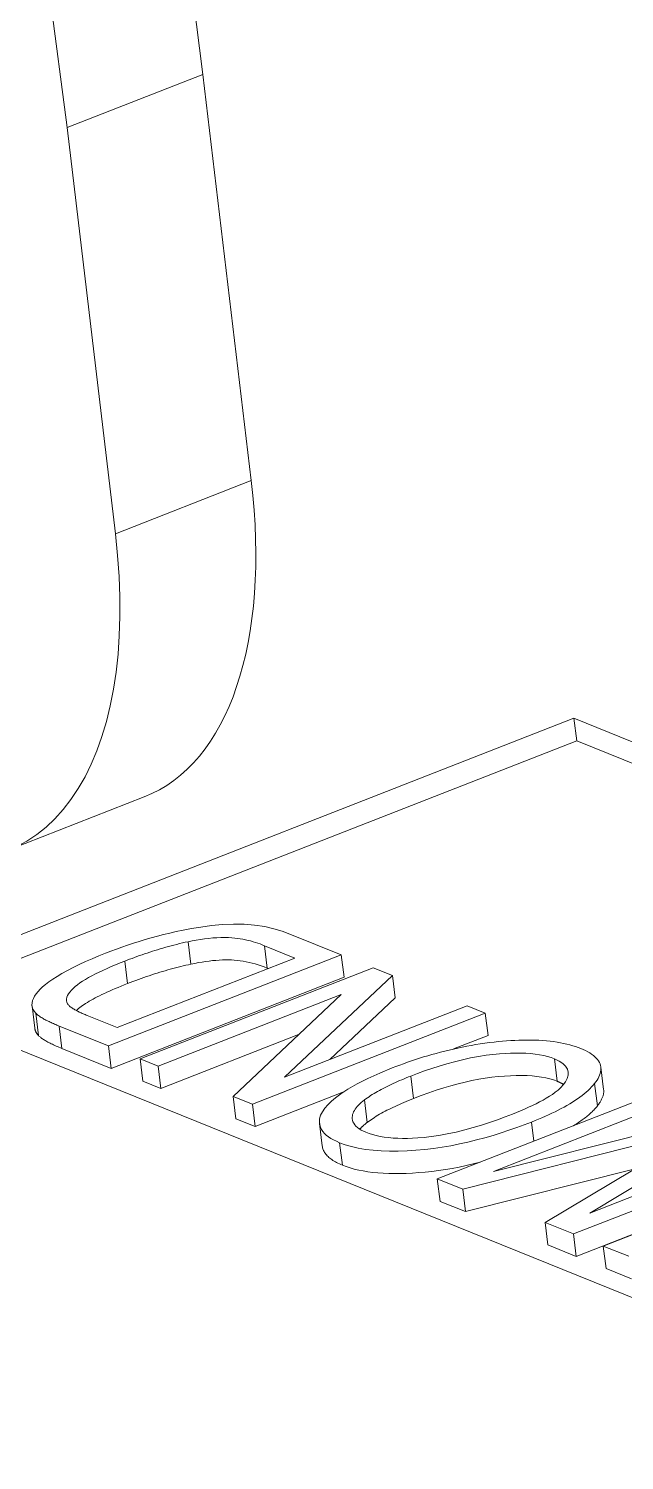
# Model space of a CAD drawing. Header units: millimetres. Extents: x -178 to 574, y 16 to 415.
# Drawn here: x 409.28 to 414.17, y 304.19 to 315.94 of the extents above; entities that cross this region are included whole.
import ezdxf

# ---------------------------------------------------------------- set-up
doc = ezdxf.new("R2010")
doc.units = ezdxf.units.MM
doc.header["$LTSCALE"] = 2
doc.layers.add('Visible (ANSI)', color=7, linetype='Continuous', lineweight=9)
doc.layers.add('Visible Narrow (ANSI)', color=7, linetype='Continuous', lineweight=9)

msp = doc.modelspace()

# ---------------------------------------------------------------- linework, layer by layer
at = {"layer": 'Visible (ANSI)'}
for p, q in [((410.7089, 315.5634), (410.2752, 318.9104)), ((409.1608, 318.4745), (409.5945, 315.1275)), ((409.5945, 315.1275), (410.7089, 315.5634)), ((411.105, 312.2317), (410.7089, 315.5634)), ((409.5945, 315.1275), (409.9905, 311.7957)), ((408.0206, 308.04), (413.752, 310.282)), ((413.752, 310.282), (423.2621, 306.4364)), ((413.752, 310.282), (413.7748, 310.0981)), ((413.7748, 310.0981), (408.2629, 307.942)), ((423.0426, 306.3505), (413.7748, 310.0981)), ((410.227, 309.6366), (409.1125, 309.2007)), ((411.8438, 308.3414), (411.4219, 308.512)), ((409.9333, 307.594), (411.8438, 308.3414)), ((411.2138, 308.4165), (411.4638, 308.3154)), ((411.8438, 308.3414), (411.8666, 308.1575)), ((411.4638, 308.3154), (410.0048, 307.7447)), ((412.1037, 308.2362), (410.1933, 307.4889)), ((411.2443, 308.2295), (411.2366, 308.2327)), ((412.2624, 308.1721), (412.1037, 308.2362)), ((411.8666, 308.1575), (409.9561, 307.4101)), ((411.3785, 307.3382), (412.2624, 308.1721)), ((412.2624, 308.1721), (412.2852, 307.9882)), ((417.5307, 304.1943), (408.0206, 308.04)), ((410.3409, 307.4292), (411.8412, 308.0161)), ((411.8412, 308.0161), (410.9555, 307.1806)), ((412.2852, 307.9882), (411.7505, 307.4837)), ((409.3069, 307.9229), (409.3297, 307.739)), ((411.1142, 307.1165), (413.0246, 307.8638)), ((412.8759, 307.924), (411.3785, 307.3382)), ((413.0246, 307.8638), (412.8759, 307.924)), ((413.0246, 307.8638), (413.0475, 307.68)), ((409.529, 307.7575), (409.9333, 307.594)), ((410.0048, 307.7447), (409.7591, 307.844)), ((411.492, 307.6867), (410.3637, 307.2453)), ((413.0475, 307.68), (412.7649, 307.5694)), ((409.9561, 307.4101), (409.5519, 307.5736)), ((409.9333, 307.594), (409.9561, 307.4101)), ((410.1933, 307.4889), (410.3409, 307.4292)), ((410.1933, 307.4889), (410.2161, 307.305)), ((410.3409, 307.4292), (410.3637, 307.2453)), ((413.9723, 307.4213), (413.9952, 307.2374)), ((410.3637, 307.2453), (410.2161, 307.305)), ((410.9555, 307.1806), (411.1142, 307.1165)), ((410.9555, 307.1806), (410.9784, 306.9968)), ((411.8569, 307.2142), (411.137, 306.9326)), ((414.5415, 307.2505), (412.631, 306.5031)), ((413.0925, 306.5653), (414.6902, 307.1903)), ((411.1142, 307.1165), (411.137, 306.9326)), ((415.0306, 307.0527), (413.0925, 306.5653)), ((411.137, 306.9326), (410.9784, 306.9968)), ((411.6648, 306.9581), (411.6877, 306.7742)), ((413.8829, 306.2234), (415.1694, 306.9966)), ((412.8392, 306.4189), (414.4482, 306.8258)), ((413.7469, 306.0519), (415.6574, 306.7992)), ((415.5087, 306.8594), (413.8829, 306.2234)), ((414.5897, 306.7873), (413.5145, 306.1459)), ((415.903, 306.6999), (413.9925, 305.9526)), ((414.2538, 306.587), (412.8621, 306.2351)), ((415.6802, 306.6154), (413.7697, 305.868)), ((412.631, 306.5031), (412.8392, 306.4189)), ((412.631, 306.5031), (412.6539, 306.3192)), ((412.8392, 306.4189), (412.8621, 306.2351)), ((412.8621, 306.2351), (412.6539, 306.3192)), ((413.5145, 306.1459), (413.7469, 306.0519)), ((413.5145, 306.1459), (413.5373, 305.962)), ((413.7469, 306.0519), (413.7697, 305.868)), ((413.7697, 305.868), (413.5373, 305.962)), ((413.9925, 305.9526), (414.2007, 305.8684)), ((413.9925, 305.9526), (414.0154, 305.7687)), ((414.2236, 305.6845), (414.0154, 305.7687))]:
    msp.add_line(p, q, dxfattribs=at)
at = {"layer": 'Visible (ANSI)', "flags": 128}
for points in [[(411.4219, 308.512), (411.3591, 308.5351), (411.2903, 308.5557), (411.2151, 308.5728), (411.1326, 308.5855), (411.046, 308.5926), (410.9585, 308.5937), (410.8683, 308.5896), (410.7783, 308.581), (410.6925, 308.5696), (410.6139, 308.5568), (410.5454, 308.5439), (410.4893, 308.5323), (410.4374, 308.5206), (410.386, 308.5082), (410.3352, 308.495), (410.285, 308.4812), (410.2355, 308.4668), (410.1866, 308.4519), (410.1385, 308.4365), (410.0912, 308.4207), (410.0446, 308.4045), (409.9989, 308.3881), (409.9542, 308.3713), (409.9103, 308.3544)], [(410.0674, 308.2897), (410.0872, 308.2974), (410.1071, 308.305), (410.1272, 308.3126), (410.1475, 308.3201), (410.168, 308.3275), (410.1886, 308.3349), (410.2094, 308.3422), (410.2303, 308.3494), (410.2514, 308.3565), (410.2727, 308.3635), (410.2941, 308.3704), (410.3156, 308.3772), (410.3373, 308.3839), (410.3591, 308.3905), (410.3812, 308.397), (410.4034, 308.4034), (410.4258, 308.4096), (410.4484, 308.4157), (410.4711, 308.4217), (410.494, 308.4275), (410.5171, 308.4332), (410.5403, 308.4387), (410.5637, 308.4441), (410.5872, 308.4492)], [(410.5872, 308.4492), (410.6203, 308.4559), (410.6538, 308.4621), (410.6876, 308.4676), (410.7215, 308.4725), (410.7555, 308.4766), (410.7895, 308.4799), (410.8232, 308.4823), (410.8567, 308.4837), (410.8885, 308.484), (410.9178, 308.4833), (410.9449, 308.4818), (410.97, 308.4796), (410.9934, 308.4767), (411.0155, 308.4734), (411.037, 308.4695), (411.0582, 308.4652), (411.079, 308.4604), (411.0995, 308.4551), (411.1196, 308.4495), (411.1392, 308.4435), (411.1585, 308.4371), (411.1774, 308.4305), (411.1958, 308.4236), (411.2138, 308.4165)], [(409.9103, 308.3544), (409.8549, 308.3324), (409.8003, 308.3097), (409.7469, 308.2864), (409.695, 308.2627), (409.645, 308.2384), (409.5973, 308.2138), (409.5526, 308.189), (409.5123, 308.1648), (409.4765, 308.1415), (409.4449, 308.1191), (409.4175, 308.0978), (409.3939, 308.0777), (409.3739, 308.0588), (409.3565, 308.0403), (409.3413, 308.0216), (409.3286, 308.0029), (409.3184, 307.9842), (409.3112, 307.9657), (409.3071, 307.9473), (409.3063, 307.9294), (409.3089, 307.912), (409.315, 307.8952), (409.3245, 307.8789), (409.3375, 307.8631)], [(409.5992, 307.9392), (409.5931, 307.952), (409.5902, 307.9653), (409.5904, 307.979), (409.5935, 307.993), (409.5992, 308.0072), (409.6074, 308.0215), (409.618, 308.0361), (409.6308, 308.051), (409.6456, 308.066), (409.6622, 308.0811), (409.6805, 308.0959), (409.7003, 308.1105), (409.7219, 308.125), (409.7454, 308.1397), (409.7707, 308.1545), (409.7979, 308.1693), (409.8266, 308.1843), (409.857, 308.1993), (409.8888, 308.2143), (409.9221, 308.2294), (409.9567, 308.2445), (409.9925, 308.2596), (410.0294, 308.2747), (410.0674, 308.2897)], [(410.6101, 308.2654), (410.5892, 308.2608), (410.5683, 308.256), (410.5473, 308.2511), (410.5262, 308.246), (410.5051, 308.2407), (410.4839, 308.2352), (410.4626, 308.2295), (410.4413, 308.2237), (410.4199, 308.2177), (410.3984, 308.2115), (410.3768, 308.2051), (410.3552, 308.1985), (410.3335, 308.1918), (410.3118, 308.1849), (410.2899, 308.1778), (410.268, 308.1705), (410.2461, 308.1631), (410.224, 308.1554), (410.2019, 308.1476), (410.1797, 308.1396), (410.1575, 308.1314), (410.1351, 308.1231), (410.1127, 308.1146), (410.0903, 308.1059)], [(411.2366, 308.2327), (411.2115, 308.2424), (411.1865, 308.2515), (411.1616, 308.2597), (411.1369, 308.2672), (411.1122, 308.2739), (411.0876, 308.2799), (411.0631, 308.285), (411.0388, 308.2894), (411.0145, 308.2931), (410.9904, 308.296), (410.9663, 308.2981), (410.9424, 308.2994), (410.9182, 308.3), (410.8934, 308.3), (410.8679, 308.2994), (410.8418, 308.2982), (410.815, 308.2963), (410.7877, 308.2938), (410.7596, 308.2906), (410.731, 308.2868), (410.7017, 308.2824), (410.6718, 308.2774), (410.6413, 308.2717), (410.6101, 308.2654)], [(410.0903, 308.1059), (410.0638, 308.0954), (410.0381, 308.085), (410.0132, 308.0748), (409.9891, 308.0646), (409.9657, 308.0546), (409.9432, 308.0447), (409.9214, 308.0349), (409.9004, 308.0252), (409.8802, 308.0155), (409.8608, 308.006), (409.8421, 307.9966), (409.8243, 307.9874), (409.8072, 307.9782), (409.7909, 307.9691), (409.7754, 307.9601), (409.7607, 307.9513), (409.7468, 307.9425), (409.7337, 307.9339), (409.7213, 307.9253), (409.7098, 307.9169), (409.699, 307.9086), (409.689, 307.9003), (409.6796, 307.8922), (409.6709, 307.8843)], [(409.3375, 307.8631), (409.3426, 307.858), (409.3482, 307.8528), (409.3542, 307.8478), (409.3607, 307.8428), (409.3676, 307.8379), (409.3748, 307.833), (409.3822, 307.8283), (409.3897, 307.8236), (409.3975, 307.8191), (409.4052, 307.8147), (409.4131, 307.8104), (409.4212, 307.8061), (409.4296, 307.8019), (409.4381, 307.7977), (409.4467, 307.7935), (409.4555, 307.7893), (409.4645, 307.7851), (409.4735, 307.781), (409.4827, 307.777), (409.4919, 307.773), (409.5011, 307.769), (409.5104, 307.7651), (409.5197, 307.7613), (409.529, 307.7575)], [(409.7591, 307.844), (409.751, 307.8473), (409.7429, 307.8507), (409.7347, 307.8541), (409.7266, 307.8576), (409.7185, 307.8612), (409.7105, 307.8648), (409.7026, 307.8685), (409.6948, 307.8722), (409.6872, 307.8759), (409.6797, 307.8797), (409.6723, 307.8835), (409.6652, 307.8873), (409.6583, 307.8912), (409.6516, 307.8951), (409.6452, 307.899), (409.6389, 307.903), (409.6327, 307.9072), (409.6267, 307.9115), (409.621, 307.9159), (409.6157, 307.9204), (409.6107, 307.925), (409.6063, 307.9297), (409.6024, 307.9344), (409.5992, 307.9392)], [(409.3603, 307.6792), (409.3582, 307.6815), (409.3561, 307.6839), (409.354, 307.6862), (409.3521, 307.6886), (409.3502, 307.691), (409.3484, 307.6934), (409.3467, 307.6958), (409.3451, 307.6982), (409.3436, 307.7007), (409.3421, 307.7031), (409.3407, 307.7056), (409.3394, 307.7081), (409.3381, 307.7106), (409.337, 307.7131), (409.3359, 307.7156), (409.3349, 307.7182), (409.334, 307.7207), (409.3331, 307.7233), (409.3324, 307.7259), (409.3317, 307.7285), (409.3311, 307.7311), (409.3306, 307.7337), (409.3301, 307.7363), (409.3297, 307.739)], [(409.5519, 307.5736), (409.5396, 307.5786), (409.5276, 307.5836), (409.5161, 307.5885), (409.5049, 307.5934), (409.4941, 307.5982), (409.4837, 307.6029), (409.4737, 307.6076), (409.464, 307.6123), (409.4547, 307.6169), (409.4458, 307.6214), (409.4372, 307.6259), (409.4291, 307.6303), (409.4213, 307.6347), (409.4139, 307.639), (409.4068, 307.6433), (409.4002, 307.6475), (409.3939, 307.6516), (409.388, 307.6557), (409.3824, 307.6598), (409.3773, 307.6638), (409.3725, 307.6677), (409.3681, 307.6716), (409.364, 307.6754), (409.3603, 307.6792)], [(413.0969, 307.6257), (413.0589, 307.6212), (413.0212, 307.6162), (412.9836, 307.6108), (412.9463, 307.6049), (412.9092, 307.5985), (412.8724, 307.5918), (412.8357, 307.5846), (412.7993, 307.577), (412.7631, 307.569), (412.7272, 307.5607), (412.6915, 307.5519), (412.6561, 307.5428), (412.621, 307.5334), (412.5863, 307.5237), (412.552, 307.5137), (412.518, 307.5034), (412.4844, 307.4929), (412.4513, 307.4821), (412.4185, 307.4711), (412.3861, 307.4599), (412.3541, 307.4485), (412.3226, 307.437), (412.2914, 307.4253), (412.2607, 307.4134)], [(413.8073, 307.5732), (413.7863, 307.5813), (413.7644, 307.589), (413.7416, 307.5962), (413.7178, 307.6031), (413.6931, 307.6094), (413.6673, 307.6152), (413.6406, 307.6206), (413.613, 307.6254), (413.5847, 307.6295), (413.5556, 307.6332), (413.5258, 307.6362), (413.4953, 307.6387), (413.4639, 307.6405), (413.4319, 307.6418), (413.3996, 307.6425), (413.3669, 307.6426), (413.3339, 307.6422), (413.3006, 307.6413), (413.2671, 307.6398), (413.2333, 307.6379), (413.1994, 307.6355), (413.1654, 307.6327), (413.1312, 307.6294), (413.0969, 307.6257)], [(412.4134, 307.3469), (412.4696, 307.3684), (412.5273, 307.3894), (412.5865, 307.4097), (412.6469, 307.4292), (412.7086, 307.4476), (412.772, 307.465), (412.837, 307.4811), (412.9034, 307.4956), (412.9695, 307.508), (413.0309, 307.5176), (413.0876, 307.5246), (413.1398, 307.5296), (413.1878, 307.533), (413.2319, 307.535), (413.2744, 307.5359), (413.316, 307.5356), (413.3565, 307.5341), (413.3958, 307.5312), (413.4338, 307.5271), (413.4697, 307.5216), (413.5034, 307.5149), (413.5349, 307.507), (413.5642, 307.498), (413.5915, 307.4879)], [(413.9212, 307.2865), (413.9316, 307.3002), (413.941, 307.3139), (413.9494, 307.3276), (413.9565, 307.3413), (413.9625, 307.3549), (413.9672, 307.3685), (413.9706, 307.382), (413.9726, 307.3954), (413.9732, 307.4086), (413.9723, 307.4216), (413.9699, 307.4344), (413.966, 307.4469), (413.9606, 307.4593), (413.9536, 307.4714), (413.945, 307.4833), (413.935, 307.4948), (413.9235, 307.5059), (413.9107, 307.5166), (413.8966, 307.5269), (413.8811, 307.5369), (413.8644, 307.5465), (413.8465, 307.5557), (413.8274, 307.5646), (413.8073, 307.5732)], [(412.2607, 307.4134), (412.1589, 307.3718), (412.0622, 307.3283), (411.9724, 307.2831), (411.897, 307.24), (411.839, 307.2019), (411.7956, 307.1692), (411.762, 307.1405), (411.7328, 307.1117), (411.7082, 307.0828), (411.6885, 307.0539), (411.6743, 307.025), (411.6661, 306.9968), (411.6638, 306.9709), (411.6664, 306.9475), (411.6728, 306.9266), (411.6819, 306.9081), (411.6927, 306.892), (411.7056, 306.877), (411.7207, 306.8626), (411.7381, 306.8489), (411.7577, 306.8358), (411.7794, 306.8234), (411.8033, 306.8116), (411.8293, 306.8003)], [(413.5915, 307.4879), (413.6291, 307.4703), (413.6599, 307.4504), (413.6829, 307.4284), (413.6976, 307.4046), (413.7042, 307.3797), (413.7033, 307.3539), (413.6956, 307.3273), (413.6821, 307.301), (413.6644, 307.2763), (413.6438, 307.2535), (413.6211, 307.2326), (413.5977, 307.2137), (413.5744, 307.1969), (413.5505, 307.181), (413.5251, 307.1654), (413.4982, 307.15), (413.4701, 307.1348), (413.4408, 307.1198), (413.4105, 307.105), (413.3792, 307.0905), (413.3472, 307.0763), (413.3146, 307.0624), (413.2814, 307.0487), (413.2478, 307.0354)], [(412.0333, 307.1509), (412.0455, 307.1598), (412.0581, 307.1687), (412.071, 307.1775), (412.0843, 307.1862), (412.098, 307.1948), (412.112, 307.2034), (412.1264, 307.212), (412.1411, 307.2205), (412.1561, 307.2289), (412.1714, 307.2372), (412.1871, 307.2455), (412.203, 307.2537), (412.2192, 307.2619), (412.2357, 307.27), (412.2525, 307.278), (412.2695, 307.286), (412.2868, 307.2938), (412.3042, 307.3016), (412.3219, 307.3094), (412.3398, 307.317), (412.358, 307.3246), (412.3763, 307.3321), (412.3948, 307.3396), (412.4134, 307.3469)], [(413.6143, 307.304), (413.5849, 307.3149), (413.5535, 307.3243), (413.5201, 307.3324), (413.4847, 307.339), (413.4474, 307.3443), (413.4081, 307.3483), (413.3669, 307.3508), (413.3236, 307.352), (413.2784, 307.3517), (413.2312, 307.3501), (413.1821, 307.3472), (413.131, 307.3428), (413.0784, 307.3369), (413.0248, 307.3294), (412.9703, 307.3202), (412.9149, 307.3094), (412.8584, 307.2969), (412.801, 307.2827), (412.7426, 307.2669), (412.6833, 307.2495), (412.623, 307.2304), (412.5617, 307.2096), (412.4995, 307.1872), (412.4363, 307.1631)], [(413.4035, 306.9701), (413.4326, 306.9816), (413.4612, 306.9933), (413.4894, 307.0052), (413.517, 307.0172), (413.5442, 307.0294), (413.5707, 307.0417), (413.5967, 307.0542), (413.6221, 307.0669), (413.6469, 307.0797), (413.671, 307.0927), (413.6945, 307.1059), (413.7172, 307.1192), (413.7392, 307.1326), (413.7603, 307.1462), (413.7805, 307.1598), (413.7998, 307.1736), (413.8182, 307.1874), (413.8357, 307.2013), (413.8523, 307.2153), (413.868, 307.2294), (413.8827, 307.2435), (413.8965, 307.2578), (413.9093, 307.2721), (413.9212, 307.2865)], [(413.6662, 307.2781), (413.6643, 307.2792), (413.6624, 307.2804), (413.6605, 307.2815), (413.6586, 307.2827), (413.6567, 307.2838), (413.6547, 307.2849), (413.6527, 307.286), (413.6506, 307.2871), (413.6486, 307.2882), (413.6465, 307.2893), (413.6444, 307.2904), (413.6422, 307.2915), (413.64, 307.2926), (413.6378, 307.2937), (413.6356, 307.2947), (413.6334, 307.2958), (413.6311, 307.2968), (413.6288, 307.2979), (413.6264, 307.2989), (413.6241, 307.3), (413.6217, 307.301), (413.6193, 307.302), (413.6168, 307.303), (413.6143, 307.304)], [(412.0451, 306.8856), (412.0249, 306.8944), (412.0066, 306.9038), (411.9902, 306.9139), (411.9758, 306.9246), (411.9635, 306.9358), (411.9533, 306.9474), (411.9453, 306.9596), (411.9394, 306.9719), (411.9356, 306.9843), (411.9336, 306.9965), (411.9332, 307.0087), (411.9343, 307.0206), (411.9367, 307.0321), (411.9402, 307.0432), (411.9448, 307.0541), (411.9506, 307.065), (411.9574, 307.0758), (411.9652, 307.0866), (411.9741, 307.0974), (411.984, 307.1082), (411.9949, 307.1189), (412.0068, 307.1296), (412.0196, 307.1403), (412.0333, 307.1509)], [(412.4363, 307.1631), (412.4159, 307.155), (412.396, 307.147), (412.3764, 307.1389), (412.3573, 307.1309), (412.3385, 307.1228), (412.3201, 307.1147), (412.3021, 307.1066), (412.2845, 307.0985), (412.2673, 307.0903), (412.2505, 307.0822), (412.2341, 307.074), (412.2181, 307.0659), (412.2024, 307.0577), (412.1872, 307.0495), (412.1723, 307.0413), (412.1578, 307.0331), (412.1437, 307.0249), (412.1301, 307.0167), (412.1168, 307.0084), (412.1038, 307.0002), (412.0913, 306.9919), (412.0792, 306.9836), (412.0675, 306.9753), (412.0561, 306.967)], [(413.9952, 307.2374), (413.9957, 307.2323), (413.996, 307.2272), (413.9961, 307.222), (413.9959, 307.2167), (413.9955, 307.2115), (413.9948, 307.2061), (413.994, 307.2007), (413.9929, 307.1953), (413.9916, 307.1899), (413.99, 307.1844), (413.9882, 307.1788), (413.9862, 307.1732), (413.984, 307.1676), (413.9815, 307.1619), (413.9788, 307.1562), (413.9758, 307.1504), (413.9727, 307.1446), (413.9693, 307.1387), (413.9656, 307.1328), (413.9618, 307.1269), (413.9577, 307.1209), (413.9534, 307.1148), (413.9488, 307.1088), (413.9441, 307.1026)], [(413.2478, 307.0354), (413.1866, 307.0119), (413.1235, 306.9889), (413.0588, 306.9665), (412.9929, 306.9452), (412.9257, 306.9249), (412.8563, 306.9058), (412.785, 306.8881), (412.7124, 306.8724), (412.6423, 306.8597), (412.5794, 306.8505), (412.5229, 306.8441), (412.4726, 306.8399), (412.4278, 306.8374), (412.3865, 306.836), (412.3461, 306.8358), (412.3066, 306.8367), (412.2682, 306.8387), (412.2309, 306.842), (412.195, 306.8466), (412.1611, 306.8523), (412.1292, 306.8591), (412.0993, 306.867), (412.0712, 306.8758), (412.0451, 306.8856)], [(413.9441, 307.1026), (413.9385, 307.0957), (413.9327, 307.0888), (413.9267, 307.0819), (413.9205, 307.0751), (413.914, 307.0682), (413.9073, 307.0614), (413.9004, 307.0545), (413.8932, 307.0477), (413.8858, 307.0409), (413.8782, 307.0341), (413.8704, 307.0273), (413.8623, 307.0205), (413.854, 307.0137), (413.8455, 307.007), (413.8368, 307.0002), (413.8278, 306.9935), (413.8186, 306.9868), (413.8092, 306.9801), (413.7995, 306.9733), (413.7896, 306.9667), (413.7795, 306.96), (413.7692, 306.9533), (413.7586, 306.9467), (413.7478, 306.94)], [(411.8293, 306.8003), (411.8757, 306.7834), (411.9267, 306.7685), (411.9822, 306.7558), (412.0417, 306.7457), (412.1052, 306.7381), (412.1716, 306.7332), (412.2401, 306.731), (412.3105, 306.7312), (412.3825, 306.7337), (412.4557, 306.7384), (412.5283, 306.745), (412.5999, 306.7534), (412.671, 306.7638), (412.7417, 306.7759), (412.8122, 306.7899), (412.8827, 306.8056), (412.9523, 306.8227), (413.0208, 306.8411), (413.0881, 306.8607), (413.1542, 306.8812), (413.2189, 306.9025), (413.2821, 306.9246), (413.3436, 306.9471), (413.4035, 306.9701)], [(412.0561, 306.967), (412.053, 306.9647), (412.0499, 306.9623), (412.0469, 306.96), (412.0439, 306.9576), (412.041, 306.9552), (412.0381, 306.9529), (412.0353, 306.9505), (412.0325, 306.9482), (412.0297, 306.9458), (412.0271, 306.9435), (412.0244, 306.9412), (412.0218, 306.9388), (412.0193, 306.9365), (412.0168, 306.9342), (412.0144, 306.9318), (412.012, 306.9295), (412.0097, 306.9272), (412.0074, 306.9248), (412.0052, 306.9225), (412.003, 306.9202), (412.0008, 306.9179), (411.9987, 306.9156), (411.9967, 306.9133), (411.9947, 306.9109)], [(411.8521, 306.6164), (411.8397, 306.6216), (411.8277, 306.627), (411.8162, 306.6324), (411.8052, 306.638), (411.7947, 306.6436), (411.7847, 306.6494), (411.7751, 306.6554), (411.7661, 306.6614), (411.7575, 306.6675), (411.7494, 306.6738), (411.7419, 306.6802), (411.7348, 306.6867), (411.7281, 306.6934), (411.722, 306.7001), (411.7164, 306.707), (411.7113, 306.714), (411.7066, 306.7211), (411.7024, 306.7283), (411.6987, 306.7357), (411.6956, 306.7431), (411.6929, 306.7507), (411.6906, 306.7584), (411.6889, 306.7663), (411.6877, 306.7742)], [(412.9832, 306.6409), (412.925, 306.6263), (412.8674, 306.613), (412.8102, 306.6009), (412.7536, 306.59), (412.6976, 306.5804), (412.642, 306.5721), (412.587, 306.565), (412.5325, 306.5591), (412.4788, 306.5545), (412.4265, 306.551), (412.3757, 306.5485), (412.3264, 306.5472), (412.2786, 306.5469), (412.2324, 306.5478), (412.1876, 306.5497), (412.1443, 306.5528), (412.1025, 306.5569), (412.0622, 306.5621), (412.0235, 306.5684), (411.9862, 306.5759), (411.9504, 306.5844), (411.9162, 306.594), (411.8834, 306.6047), (411.8521, 306.6164)]]:
    msp.add_lwpolyline(points, dxfattribs=at)
at = {"layer": 'Visible (ANSI)'}
for centre, start_param, end_param in [((408.8426, 313.1755), 0, 1.1060588), ((407.7282, 312.7395), 5.8271745, 7.3892441)]:
    msp.add_ellipse(centre, major_axis=(1.3843, -3.5389), ratio=0.5190121, start_param=start_param, end_param=end_param, dxfattribs=at)
at = {"layer": 'Visible Narrow (ANSI)'}
for p, q in [((409.9905, 311.7957), (411.105, 312.2317)), ((410.5872, 308.4492), (410.6101, 308.2654)), ((411.2138, 308.4165), (411.2366, 308.2327)), ((410.0674, 308.2897), (410.0903, 308.1059)), ((409.3375, 307.8631), (409.3603, 307.6792)), ((409.529, 307.7575), (409.5519, 307.5736)), ((413.5915, 307.4879), (413.6143, 307.304)), ((412.4134, 307.3469), (412.4363, 307.1631)), ((413.9212, 307.2865), (413.9441, 307.1026)), ((412.0333, 307.1509), (412.0561, 306.967)), ((413.4035, 306.9701), (413.423, 306.8129)), ((411.8293, 306.8003), (411.8521, 306.6164))]:
    msp.add_line(p, q, dxfattribs=at)

doc.saveas('drawing.dxf')
